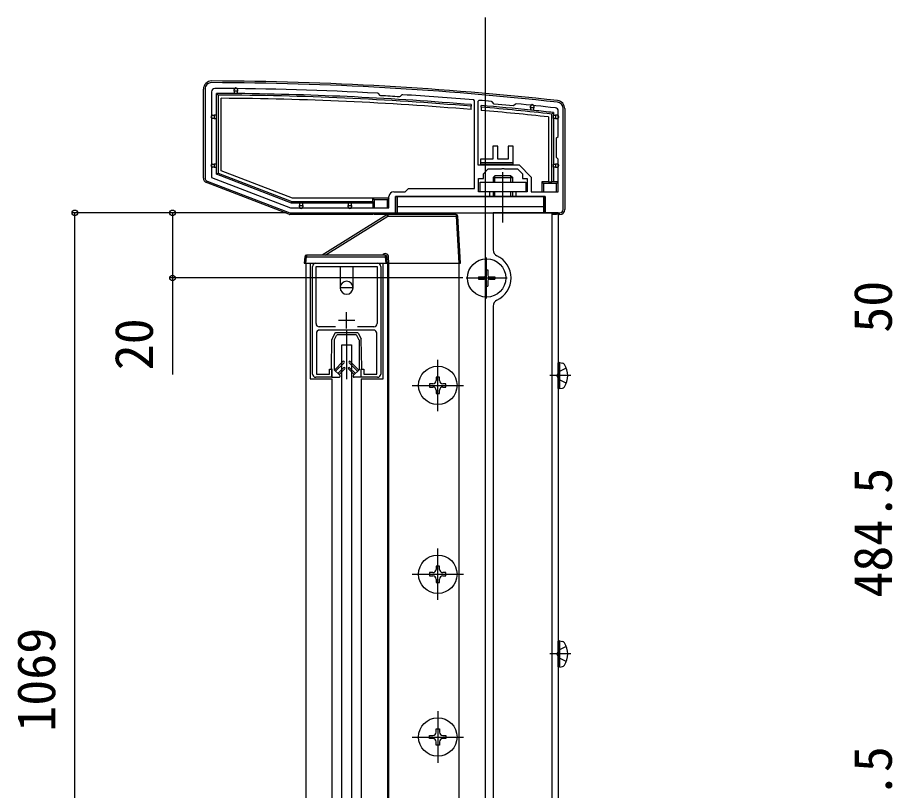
# Model space of a CAD drawing. Units: millimetres, scale not verified. Extents: x -700 to 700, y -1043 to 1037.
# Drawn here: x 45.4 to 314.2, y 192.9 to 430.4 of the extents above; entities that cross this region are included whole.
import ezdxf
from ezdxf.enums import TextEntityAlignment as Align

# ---------------------------------------------------------------- set-up
doc = ezdxf.new("R2010")
doc.units = ezdxf.units.MM
doc.header["$LTSCALE"] = 6
for name, color, linetype in [('0-2_YKK_11', 7, 'Continuous'), ('0-3_YKK_12', 2, 'Continuous'), ('0-4_YKK_13', 4, 'Continuous'), ('0-5_YKK_D', 6, 'Continuous')]:
    doc.layers.add(name, color=color, linetype=linetype)
doc.styles.add('ＭＳ ゴシック', font='')
doc.styles.get('ＭＳ ゴシック').set_extended_font_data('MS Gothic')

msp = doc.modelspace()

# ---------------------------------------------------------------- linework, layer by layer
at = {"layer": '0-2_YKK_11'}
for p, q in [((103, 408.358), (103, 381.045)), ((187.126, 404.899), (186.8, 404.601)), ((213, 371.358), (213, 402.358)), ((103.641, 380.111), (129, 370.358)), ((137, 354.858), (156, 354.858)), ((136, 320.858), (136, 353.858)), ((157, 353.858), (157, 320.858)), ((146.5, 334.858), (146.5, 339.858)), ((144, 337.358), (149, 337.358)), ((143.118, 335.358), (138.1, 335.358)), ((154.8, 334.358), (138.2, 334.358)), ((154.9, 335.358), (149.882, 335.358))]:
    msp.add_line(p, q, dxfattribs=at)
for points in [[(105, 407.554), (105, 381.196), (129.279, 371.858)], [(156.985, 406.329), (156.777, 406.429), (156.287, 406.98), (156.079, 407.08)], [(163.711, 406.634), (163.493, 406.559), (162.943, 406.069), (162.725, 405.994)], [(161, 376.858), (164.5, 376.858), (165.5, 377.858), (185.8, 377.858), (185.8, 404.737), (185.525, 405.036)], [(186.8, 404.601), (186.8, 385.058), (194.5, 385.058), (199.497, 385.058), (203.2, 381.355), (203.2, 376.858), (211.5, 376.858), (211.5, 386.858), (211, 387.358), (211, 393.358), (211.5, 393.858), (211.5, 401.608)], [(198.631, 403.844), (198.41, 403.776), (197.756, 403.233), (191.782, 403.787), (191.232, 404.449), (191.028, 404.556)], [(129, 370.358), (161.5, 370.358), (161.5, 375.358), (190.5, 375.358), (190.5, 376.858), (187, 376.858), (187, 380.858), (188.5, 380.858), (188.5, 382.358), (190, 383.858), (194.042, 383.858), (194.225, 383.978), (194.775, 383.978), (194.958, 383.858), (199, 383.858), (200.5, 382.358), (200.5, 380.858), (202, 380.858), (202, 376.858), (198.5, 376.858), (198.5, 375.358), (207.5, 375.358), (207.5, 370.358), (212, 370.358)], [(129.279, 371.858), (159.5, 371.858), (159.5, 375.358)], [(137.1, 336.358), (137.1, 353.858), (155.9, 353.858), (155.9, 336.358)], [(137.2, 333.358), (137.2, 320.858), (141.2, 320.858), (141.2, 322.358), (142, 322.358), (142, 319.858), (137, 319.858)], [(156, 319.858), (151, 319.858), (151, 322.358), (151.8, 322.358), (151.8, 320.858), (155.8, 320.858), (155.8, 333.358)]]:
    msp.add_lwpolyline(points, dxfattribs=at)
for centre, radius, start, end in [((105, 408.358), 2, 89.80939, 179.99999), ((106, 407.554), 1, 89.75176, 180), ((101.68, -589.634), 999.997, 83.71122, 89.80938), ((101.68, -589.636), 998.2, 86.87597, 89.75176), ((101.681, -589.619), 997.482, 86.49138, 86.82169), ((101.678, -589.652), 998.215, 85.18167, 86.43713), ((101.686, -589.561), 998.124, 84.86459, 85.08947), ((101.68, -589.632), 998.195, 83.73506, 84.42628), ((211, 402.358), 2, 359.99999, 83.71124), ((210.5, 401.608), 1, 359.99999, 83.73507), ((104, 381.045), 1, 180.00003, 248.9625), ((161, 375.358), 1.5, 90.00001, 179.99999), ((212, 371.358), 1, 270.00001, 359.99999), ((137, 353.858), 1, 90.00001, 179.99999), ((156, 353.858), 1, 0.00001, 89.99999), ((138.1, 336.358), 1, 180.00001, 269.99999), ((154.9, 336.358), 1, 270.00001, 359.99999), ((138.2, 333.358), 1, 90.00001, 179.99999), ((154.8, 333.358), 1, 0.00001, 89.99999), ((137, 320.858), 1, 180.00001, 269.99999), ((156, 320.858), 1, 270.00001, 359.99999)]:
    msp.add_arc(centre, radius, start, end, dxfattribs=at)
at = {"layer": '0-3_YKK_12'}
for p, q in [((189, 430.358), (189, -262.802)), ((194.5, 367.358), (194.5, 382.889)), ((159.5, 370.358), (209.5, 370.358)), ((159.5, 369.858), (159.5, 370.358)), ((211.5, 370.358), (191.5, 370.358)), ((191.5, 370.358), (191.5, 358.975)), ((209.5, 370.358), (209.5, 99.358)), ((211.5, 370.358), (211.5, 99.358)), ((134, 354.858), (134, 113.858)), ((134, 354.858), (181, 354.858)), ((159, 354.858), (159, 113.858)), ((159.5, 113.858), (159.5, 354.858)), ((181, 354.858), (181, 113.858)), ((189.5, 344.058), (189.5, 356.658)), ((183.2, 350.358), (195.8, 350.358)), ((191.5, 341.741), (191.5, 141.975)), ((215.4, 320.358), (208.95, 320.358)), ((142, 319.328), (142, 148.858)), ((151, 319.328), (151, 148.858)), ((215.4, 234.858), (208.95, 234.858))]:
    msp.add_line(p, q, dxfattribs=at)
for points in [[(135.3, 354.858), (135.3, 319.328), (142, 319.328)], [(151, 319.328), (157.7, 319.328), (157.7, 354.858)]]:
    msp.add_lwpolyline(points, dxfattribs=at)
for centre, radius, start, end in [((193.5, 358.975), 2, 180, 245.09894), ((189.5, 350.358), 7.5, 294.90106, 65.09894), ((193.5, 341.741), 2, 114.90106, 180)]:
    msp.add_arc(centre, radius, start, end, dxfattribs=at)
at = {"layer": '0-4_YKK_13'}
for p, q in [((102.5, 381.045), (102.5, 408.358)), ((112, 407.71), (112, 408.21)), ((113, 407.71), (112, 407.71)), ((112, 407.71), (112, 407.01)), ((113, 408.21), (113, 407.71)), ((113, 406.999), (113, 407.71)), ((108, 383.256), (108, 405.543)), ((184.8, 403.591), (184.8, 403.09)), ((187.8, 402.834), (187.8, 403.336)), ((184.8, 402.086), (184.8, 403.09)), ((187.8, 402.834), (187.8, 401.83)), ((203, 402.6), (203, 401.9)), ((204, 401.797), (204, 402.6)), ((210, 401.16), (209.5, 400.711)), ((209.5, 379.858), (209.5, 400.711)), ((210, 401.16), (210, 400.358)), ((213.5, 402.358), (213.5, 371.358)), ((105.3, 400.358), (105.8, 400.358)), ((105.8, 399.358), (105.3, 399.358)), ((105.8, 400.358), (105.8, 399.358)), ((106.5, 400.358), (105.8, 400.358)), ((105.8, 399.358), (106.5, 399.358)), ((208.5, 399.814), (208.5, 379.858)), ((210, 399.358), (210, 400.358)), ((210, 400.358), (210.7, 400.358)), ((210, 399.358), (210, 385.358)), ((211.2, 400.358), (210.7, 400.358)), ((210.7, 399.358), (211.2, 399.358)), ((192.9, 390.858), (191.4, 390.858)), ((191.4, 390.858), (191.4, 386.858)), ((192.9, 386.858), (192.9, 390.858)), ((196.1, 390.858), (196.1, 386.858)), ((197.6, 390.858), (196.1, 390.858)), ((197.6, 385.358), (197.6, 390.858)), ((105.3, 385.358), (105.8, 385.358)), ((105.8, 384.358), (105.3, 384.358)), ((105.8, 385.358), (105.8, 384.358)), ((106.5, 385.358), (105.8, 385.358)), ((105.8, 384.358), (106.5, 384.358)), ((187.6, 386.858), (187.6, 385.358)), ((191.4, 386.858), (187.6, 386.858)), ((187.6, 385.858), (197.6, 385.858)), ((187.6, 385.358), (197.6, 385.358)), ((196.1, 386.858), (192.9, 386.858)), ((210, 384.358), (210, 385.358)), ((210, 385.358), (210.7, 385.358)), ((211.2, 385.358), (210.7, 385.358)), ((210.7, 384.358), (211.2, 384.358)), ((192.05, 381.758), (191.5, 381.208)), ((196.95, 381.758), (192.05, 381.758)), ((192.05, 379.758), (192.05, 381.758)), ((196.95, 381.758), (197.5, 381.208)), ((196.95, 379.758), (196.95, 381.758)), ((128.769, 369.911), (103.462, 379.645)), ((191.5, 381.208), (191.5, 379.758)), ((191.5, 381.208), (197.5, 381.208)), ((197.5, 379.758), (197.5, 381.208)), ((206.5, 379.858), (206.5, 376.858)), ((208.5, 379.858), (206.5, 379.858)), ((207, 379.358), (207, 376.858)), ((208.5, 379.858), (209.5, 379.858)), ((211.5, 379.858), (210, 379.858)), ((211, 379.358), (211.5, 379.858)), ((211, 376.858), (211, 379.358)), ((211.5, 377.158), (211.5, 379.858)), ((191.5, 376.858), (191.5, 375.358)), ((192.05, 375.358), (192.05, 376.858)), ((196.95, 375.358), (196.95, 376.858)), ((197.5, 375.358), (197.5, 376.858)), ((154.5, 373.858), (154.5, 374.858)), ((159.5, 374.858), (154.5, 374.858)), ((159, 374.358), (155, 374.358)), ((159.5, 374.858), (159, 374.358)), ((159, 371.858), (159, 374.358)), ((159.5, 372.158), (159.5, 374.858)), ((161.5, 375.358), (161.5, 369.858)), ((206.5, 375.358), (161.5, 375.358)), ((162, 375.358), (162, 370.358)), ((162, 375.358), (207, 375.358)), ((207, 375.358), (206.5, 375.358)), ((207.5, 375.358), (207, 375.358)), ((207, 375.358), (207, 370.358)), ((207.5, 370.358), (207.5, 375.358)), ((132, 373.358), (132, 372.658)), ((133, 372.658), (133, 373.358)), ((147, 373.358), (147, 372.658)), ((148, 372.658), (148, 373.358)), ((154.5, 373.358), (154.5, 371.858)), ((162, 372.358), (207, 372.358)), ((154.5, 369.858), (129.056, 369.858)), ((158.878, 369.782), (139, 357.358)), ((154.5, 370.358), (154.5, 369.858)), ((155, 370.358), (155, 369.95)), ((155, 369.95), (159, 369.95)), ((159, 369.95), (159, 370.358)), ((159.5, 369.858), (159.5, 370.358)), ((161.5, 369.858), (159.5, 369.858)), ((162, 370.358), (207, 370.358)), ((180.112, 369.858), (180.112, 369.388)), ((181.5, 354.858), (180.611, 369.388)), ((209.5, 369.95), (211, 369.95)), ((211, 369.95), (211, 370.358)), ((211.5, 369.858), (211.5, 370.358)), ((212, 369.858), (211.5, 369.858)), ((133.999, 354.858), (134.123, 356.888)), ((133.999, 354.858), (158.501, 354.858)), ((134.123, 356.888), (158.377, 356.888)), ((158.377, 357.358), (158.377, 356.888)), ((159, 354.858), (158.876, 356.888)), ((159, 354.858), (159.499, 354.858)), ((159.499, 354.858), (159.375, 356.888)), ((159.499, 354.858), (181.001, 354.858)), ((144.5, 353.858), (144.5, 347.358)), ((148.5, 347.358), (148.5, 353.858)), ((189.15, 352.858), (189.85, 352.858)), ((189.15, 352.858), (189.15, 351.208)), ((189.85, 352.858), (189.85, 351.208)), ((187, 350.708), (187, 350.008)), ((187, 350.708), (188.65, 350.708)), ((187, 350.008), (188.65, 350.008)), ((189.15, 349.508), (189.15, 347.858)), ((189.85, 349.508), (189.85, 347.858)), ((190.35, 350.708), (192, 350.708)), ((190.35, 350.008), (192, 350.008)), ((192, 350.708), (192, 350.008)), ((148.5, 347.358), (144.5, 347.358)), ((189.15, 347.858), (189.85, 347.858)), ((142.917, 333.392), (142.03, 331.618)), ((143.185, 333.558), (149.815, 333.558)), ((146.5, 334.158), (146.5, 319.258)), ((150.083, 333.392), (150.97, 331.618)), ((141.8, 322.858), (141.998, 331.491)), ((142.7, 331.322), (142.7, 322.153)), ((142.732, 331.456), (143.35, 332.692)), ((149.382, 332.858), (143.618, 332.858)), ((150.268, 331.456), (149.65, 332.692)), ((150.3, 331.322), (150.3, 322.153)), ((151.2, 322.858), (151.002, 331.491)), ((174.501, 309.458), (174.501, 325.258)), ((141.8, 322.558), (141.8, 322.858)), ((145.373, 324.689), (142.768, 322.085)), ((145.727, 324.335), (143.122, 321.731)), ((145.573, 322.788), (143.819, 321.034)), ((147.273, 324.335), (149.878, 321.731)), ((147.427, 322.788), (149.181, 321.034)), ((147.627, 324.689), (150.232, 322.085)), ((151.2, 322.558), (151.2, 322.858)), ((212, 324.358), (211.5, 324.27)), ((211.5, 316.446), (211.5, 324.27)), ((212, 324.358), (212.802, 324.216)), ((212, 316.358), (212, 324.358)), ((142, 319.858), (142, 322.358)), ((142, 319.858), (144.15, 319.858)), ((142.7, 322.153), (144.397, 320.455)), ((144.172, 320.68), (145.927, 322.434)), ((148.828, 320.68), (147.073, 322.434)), ((150.3, 322.153), (148.603, 320.455)), ((151, 319.858), (148.85, 319.858)), ((151, 319.858), (151, 322.358)), ((166.601, 317.358), (182.401, 317.358)), ((176.001, 316.858), (177.001, 316.858)), ((212, 316.358), (211.5, 316.446)), ((212, 316.358), (212.802, 316.499)), ((174.501, 251.458), (174.501, 267.258)), ((166.601, 259.358), (182.401, 259.358)), ((176.001, 258.858), (177.001, 258.858)), ((212, 238.858), (211.5, 238.77)), ((211.5, 230.946), (211.5, 238.77)), ((212, 238.858), (212.802, 238.716)), ((212, 230.858), (212, 238.858)), ((212, 230.858), (211.5, 230.946)), ((212, 230.858), (212.802, 230.999)), ((174.501, 217.258), (174.501, 201.458)), ((176.001, 209.858), (177.001, 209.858)), ((166.601, 209.358), (182.401, 209.358))]:
    msp.add_line(p, q, dxfattribs=at)
for points in [[(106.5, 382.226), (106.5, 384.358), (106.5, 385.358), (106.5, 399.358), (106.5, 400.358), (106.5, 407.052), (107, 406.549), (107, 382.569)], [(204, 403.1), (204, 402.6), (203, 402.6), (203, 403.1)], [(210.7, 400.358), (210.7, 399.358), (210, 399.358)], [(210, 384.358), (210, 379.858), (209.5, 379.858)], [(210.7, 385.358), (210.7, 384.358), (210, 384.358)], [(129.557, 373.358), (106.5, 382.226), (107, 382.569), (129.65, 373.858)], [(154.5, 374.858), (129.836, 374.858), (108, 383.256)], [(211, 379.358), (207, 379.358), (206.5, 379.858)], [(154.5, 374.858), (155, 374.358), (155, 371.858)], [(132, 372.158), (132, 372.658), (133, 372.658), (133, 372.158)], [(147, 372.158), (147, 372.658), (148, 372.658), (148, 372.158)], [(139.895, 357.358), (159.143, 369.388), (180.112, 369.388)], [(180.112, 369.858), (159.143, 369.858), (159.143, 369.388)], [(180.112, 369.388), (181.001, 354.858), (181.5, 354.858)], [(133.624, 356.888), (133.5, 354.858), (133.999, 354.858)], [(158.377, 357.358), (134.123, 357.358), (134.123, 356.888)], [(158.377, 356.888), (158.501, 354.858), (159, 354.858)], [(213.979, 322.658), (211.663, 321.503), (211.054, 320.358)], [(175.001, 318.858), (175.001, 319.858), (174.001, 319.858), (174.001, 318.858)], [(213.979, 318.058), (211.663, 319.213), (211.054, 320.358)], [(173.001, 317.858), (172.001, 317.858), (172.001, 316.858), (173.001, 316.858)], [(177.001, 316.858), (177.001, 317.858), (176.001, 317.858)], [(174.001, 315.858), (174.001, 314.858), (175.001, 314.858), (175.001, 315.858)], [(175.001, 260.858), (175.001, 261.858), (174.001, 261.858), (174.001, 260.858)], [(173.001, 259.858), (172.001, 259.858), (172.001, 258.858), (173.001, 258.858)], [(177.001, 258.858), (177.001, 259.858), (176.001, 259.858)], [(174.001, 257.858), (174.001, 256.858), (175.001, 256.858), (175.001, 257.858)], [(213.979, 237.158), (211.663, 236.003), (211.054, 234.858)], [(213.979, 232.558), (211.663, 233.713), (211.054, 234.858)], [(173.001, 208.858), (172.001, 208.858), (172.001, 209.858), (173.001, 209.858)], [(174.001, 210.858), (174.001, 211.858), (175.001, 211.858), (175.001, 210.858)], [(177.001, 209.858), (177.001, 208.858), (176.001, 208.858)], [(175.001, 207.858), (175.001, 206.858), (174.001, 206.858), (174.001, 207.858)]]:
    msp.add_lwpolyline(points, dxfattribs=at)
for points in [[(187.5, 379.758), (201.5, 379.758), (201.5, 376.858), (187.5, 376.858)], [(154.5, 373.358), (148, 373.358), (147, 373.358), (133, 373.358), (132, 373.358), (129.557, 373.358), (129.65, 373.858), (154.5, 373.858)], [(148, 135.858), (145, 135.858), (145, 329.858), (148, 329.858)]]:
    msp.add_lwpolyline(points, close=True, dxfattribs=at)
for centre in [(189.5, 350.358), (174.501, 317.358), (174.501, 259.358), (174.501, 209.358)]:
    msp.add_circle(centre, 5.9, dxfattribs=at)
for centre, radius, start, end in [((105, 408.358), 2.5, 89.80937, 180), ((101.68, -589.637), 1000.5, 83.71123, 89.80937), ((112.5, 408.21), 0.5, 90, 180), ((112.5, 408.21), 0.5, 0, 90), ((101.68, -589.637), 996.7, 89.40671, 89.72289), ((101.68, -589.637), 996.2, 85.21382, 89.694), ((101.68, -589.637), 996.7, 89.34922, 89.40671), ((101.68, -589.637), 996.7, 85.21623, 89.34922), ((101.68, -589.637), 995.2, 85.209, 89.63612), ((101.68, -589.637), 996.7, 84.16547, 85.04314), ((203.5, 403.1), 0.5, 90, 180), ((203.5, 403.1), 0.5, 0, 90), ((211, 402.358), 2.5, 0, 83.71123), ((101.68, -589.637), 996.2, 83.78661, 85.04065), ((101.68, -589.637), 995.2, 83.83825, 85.03565), ((101.68, -589.637), 996.7, 84.10768, 84.16547), ((101.68, -589.637), 996.7, 83.76082, 84.10768), ((105.3, 399.858), 0.5, 90, 180), ((105.3, 399.858), 0.5, 180, 270), ((211.2, 399.858), 0.5, 0, 90), ((211.2, 399.858), 0.5, 270, 0), ((105.3, 384.858), 0.5, 90, 180), ((105.3, 384.858), 0.5, 180, 270), ((211.2, 384.858), 0.5, 0, 90), ((211.2, 384.858), 0.5, 270, 0), ((104, 381.045), 1.5, 180, 248.96249), ((132.5, 372.158), 0.5, 180, 270), ((132.5, 372.158), 0.5, 270, 0), ((147.5, 372.158), 0.5, 180, 270), ((147.5, 372.158), 0.5, 270, 0), ((212, 371.358), 1.5, 270, 0), ((129.056, 370.658), 0.8, 248.96249, 270), ((159.143, 369.358), 0.5, 90, 122.00538), ((156.027, 367.576), 3.605, 30.1873, 37.73206), ((180.112, 369.358), 0.5, 3.5, 90), ((180.362, 367.336), 2.068, 83.06854, 96.93146), ((158.377, 356.827), 1, 3.5, 147.95912), ((134.123, 356.858), 0.5, 90, 176.5), ((133.874, 354.836), 2.068, 83.06854, 96.93146), ((158.626, 354.836), 2.068, 83.06854, 96.93146), ((158.377, 356.858), 0.5, 3.5, 90), ((159.125, 358.941), 2.068, 263.06854, 276.93146), ((188.65, 351.208), 0.5, 270, 0), ((188.65, 349.508), 0.5, 0, 90), ((190.35, 351.208), 0.5, 180, 270), ((190.35, 349.508), 0.5, 90, 180), ((146.5, 347.358), 2, 0, 180), ((146.5, 347.358), 2, 180, 0), ((143.185, 333.258), 0.3, 90, 153.43494), ((149.815, 333.258), 0.3, 26.56506, 90), ((142.298, 331.484), 0.3, 153.43494, 178.68309), ((143, 331.322), 0.3, 153.43494, 180), ((143.618, 332.558), 0.3, 90, 153.43494), ((149.382, 332.558), 0.3, 26.56506, 90), ((150, 331.322), 0.3, 0, 26.56506), ((150.702, 331.484), 0.3, 1.31691, 26.56506), ((142, 322.558), 0.2, 180, 270), ((145.55, 324.512), 0.25, 314.99236, 134.99236), ((145.75, 322.611), 0.25, 314.99236, 134.99236), ((147.25, 322.611), 0.25, 45.00764, 225.00764), ((147.45, 324.512), 0.25, 45.00764, 225.00764), ((151, 322.558), 0.2, 270, 0), ((212.646, 323.33), 0.9, 32.05588, 80), ((207.9, 320.358), 6.5, 327.94412, 32.05588), ((144.15, 320.208), 0.35, 270, 45), ((148.85, 320.208), 0.35, 135, 270), ((173.001, 318.858), 1, 270, 0), ((176.001, 318.858), 1, 180, 270), ((173.001, 315.858), 1, 0, 90), ((176.001, 315.858), 1, 90, 180), ((212.646, 317.386), 0.9, 280, 327.94412), ((173.001, 260.858), 1, 270, 0), ((176.001, 260.858), 1, 180, 270), ((173.001, 257.858), 1, 0, 90), ((176.001, 257.858), 1, 90, 180), ((212.646, 237.83), 0.9, 32.05588, 80), ((207.9, 234.858), 6.5, 327.94412, 32.05588), ((212.646, 231.886), 0.9, 280, 327.94412), ((173.001, 210.858), 1, 270, 0), ((176.001, 210.858), 1, 180, 270), ((173.001, 207.858), 1, 0, 90), ((176.001, 207.858), 1, 90, 180)]:
    msp.add_arc(centre, radius, start, end, dxfattribs=at)
for centre, start_param, end_param in [((155, 369.919), 1.5707963, 3.1415927), ((159, 369.919), 6.2831853, 7.8539816), ((211, 369.919), 6.2831853, 7.8539816)]:
    msp.add_ellipse(centre, major_axis=(0.5, 0), ratio=0.061163, start_param=start_param, end_param=end_param, dxfattribs=at)
at = {"layer": '0-5_YKK_D'}
for p, q in [((128.056, 370.358), (62, 370.358)), ((63, 99.358), (63, 370.358)), ((128.056, 370.358), (92, 370.358)), ((182.2, 350.358), (92, 350.358))]:
    msp.add_line(p, q, dxfattribs=at)
msp.add_lwpolyline([(93, 370.358), (93, 350.358), (93, 320.685)], dxfattribs=at)
for centre in [(63, 370.358), (93, 370.358), (93, 350.358)]:
    msp.add_circle(centre, 0.85, dxfattribs=at)

# ---------------------------------------------------------------- texts
at = {"layer": '0-5_YKK_D', "style": 'ＭＳ ゴシック'}
for s, p in [('50', (317.5, 333.54)), ('20', (90.5, 322.003)), ('484.5', (317.5, 252.153)), ('1069', (60.5, 210.994)), ('484.5', (317.5, 166.653))]:
    msp.add_text(s, height=11.73, rotation=90, dxfattribs=at).set_placement(p, align=Align.BOTTOM_LEFT)

doc.saveas('drawing.dxf')
